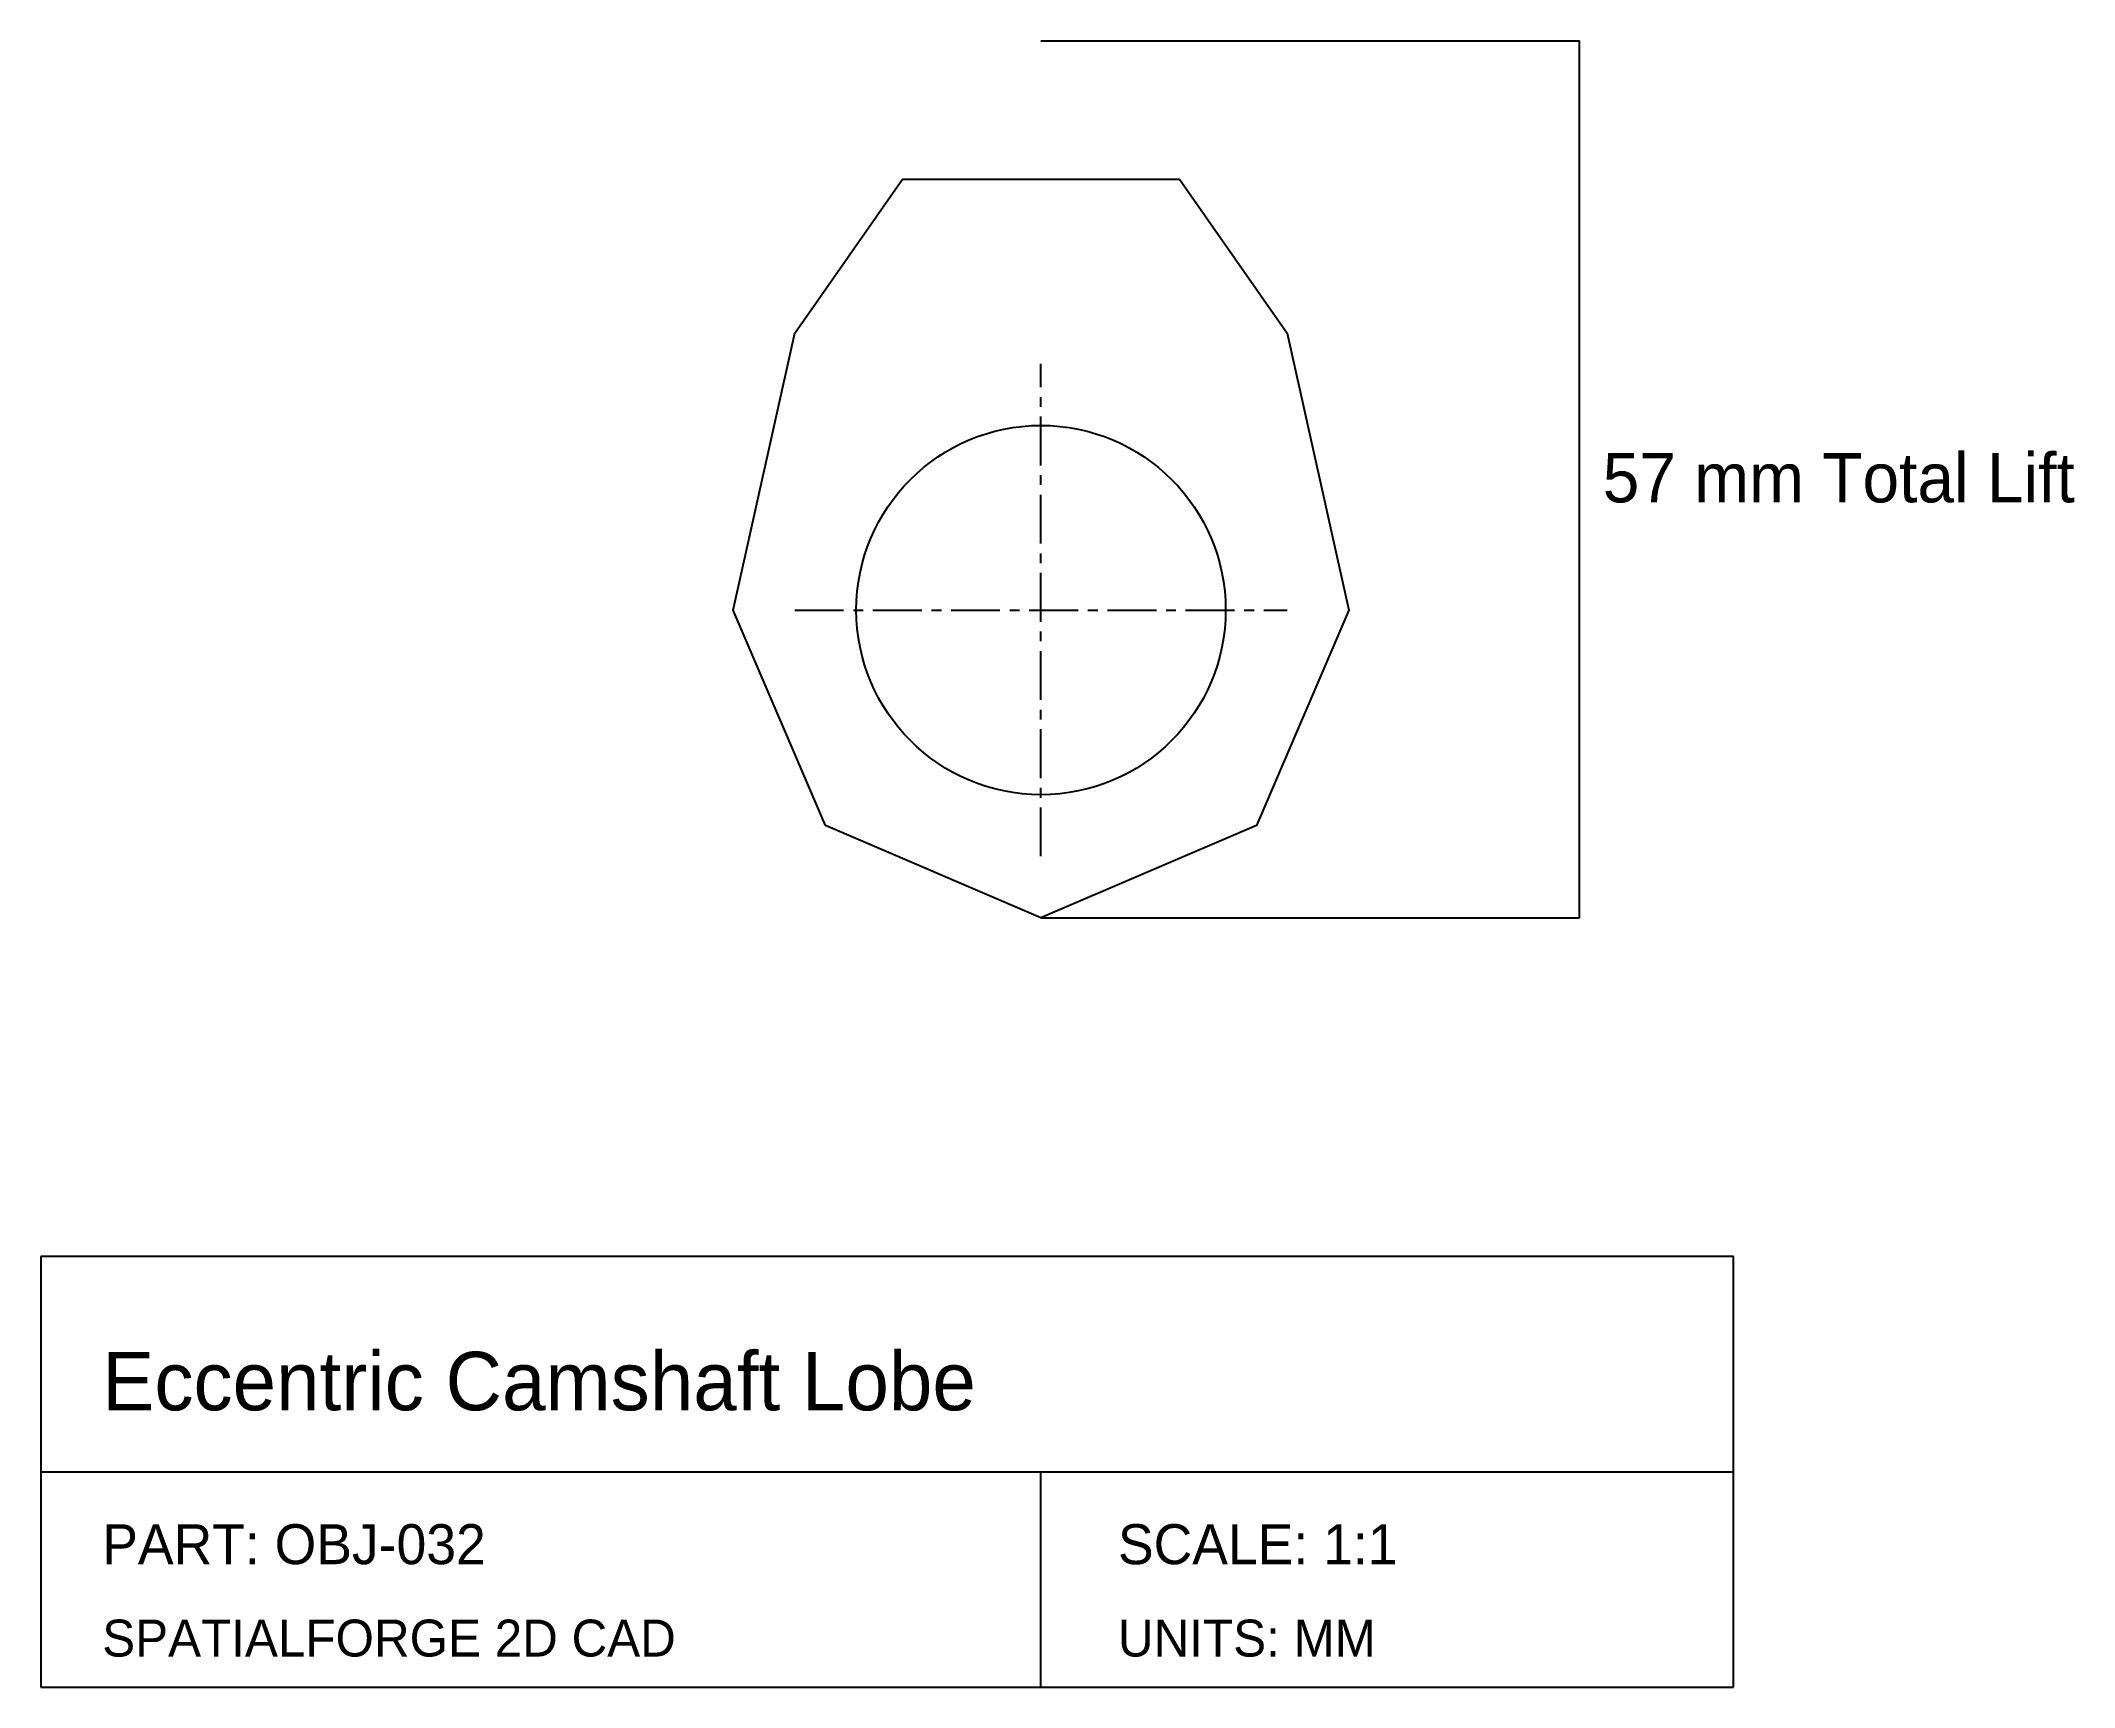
# Model space of a CAD drawing. Header units: millimetres. Extents: x -5 to 127, y -20 to 87.
import ezdxf

# ---------------------------------------------------------------- set-up
doc = ezdxf.new("R2010")
doc.units = ezdxf.units.MM
doc.linetypes.add('CENTER', pattern=[5.08, 3.175, -0.635, 0.635, -0.635])
for name, color, linetype in [('CENTER', 1, 'CENTER'), ('DIM', 3, 'CONTINUOUS'), ('TITLE', 5, 'CONTINUOUS'), ('VISIBLE', 7, 'CONTINUOUS')]:
    doc.layers.add(name, color=color, linetype=linetype)

msp = doc.modelspace()

# ---------------------------------------------------------------- linework, layer by layer
at = {"layer": 'CENTER', "linetype": 'CENTER'}
for p, q in [((60, 34), (60, 66)), ((44, 50), (76, 50))]:
    msp.add_line(p, q, dxfattribs=at)
at = {"layer": 'DIM'}
for p, q in [((60, 87), (95, 87)), ((95, 30), (95, 87)), ((60, 30), (95, 30))]:
    msp.add_line(p, q, dxfattribs=at)
at = {"layer": 'TITLE', "linetype": 'CONTINUOUS'}
for p, q in [((105, 8), (-5, 8)), ((-5, 8), (-5, -20)), ((105, -20), (105, 8)), ((-5, -20), (105, -20))]:
    msp.add_line(p, q, dxfattribs=at)
at = {"layer": 'TITLE'}
for p, q in [((-5, -6), (105, -6)), ((60, -20), (60, -6))]:
    msp.add_line(p, q, dxfattribs=at)
at = {"layer": 'VISIBLE', "linetype": 'CONTINUOUS'}
for p, q in [((44, 68), (51, 78)), ((51, 78), (69, 78)), ((69, 78), (76, 68)), ((40, 50), (44, 68)), ((76, 68), (80, 50)), ((46, 36), (40, 50)), ((80, 50), (74, 36)), ((60, 30), (46, 36)), ((74, 36), (60, 30))]:
    msp.add_line(p, q, dxfattribs=at)
at = {"layer": 'VISIBLE'}
msp.add_circle((60, 50), 12, dxfattribs=at)

# ---------------------------------------------------------------- texts
at = {"layer": 'DIM'}
msp.add_text('57 mm Total Lift', height=3.2, dxfattribs=at).set_placement((96.5, 57))
at = {"layer": 'TITLE'}
for s, height, p in [('Eccentric Camshaft Lobe', 3.8, (-1, -2)), ('PART: OBJ-032', 2.6, (-1, -12)), ('SCALE: 1:1', 2.6, (65, -12)), ('SPATIALFORGE 2D CAD', 2.4, (-1, -18)), ('UNITS: MM', 2.4, (65, -18))]:
    msp.add_text(s, height=height, dxfattribs=at).set_placement(p)

doc.saveas('drawing.dxf')
